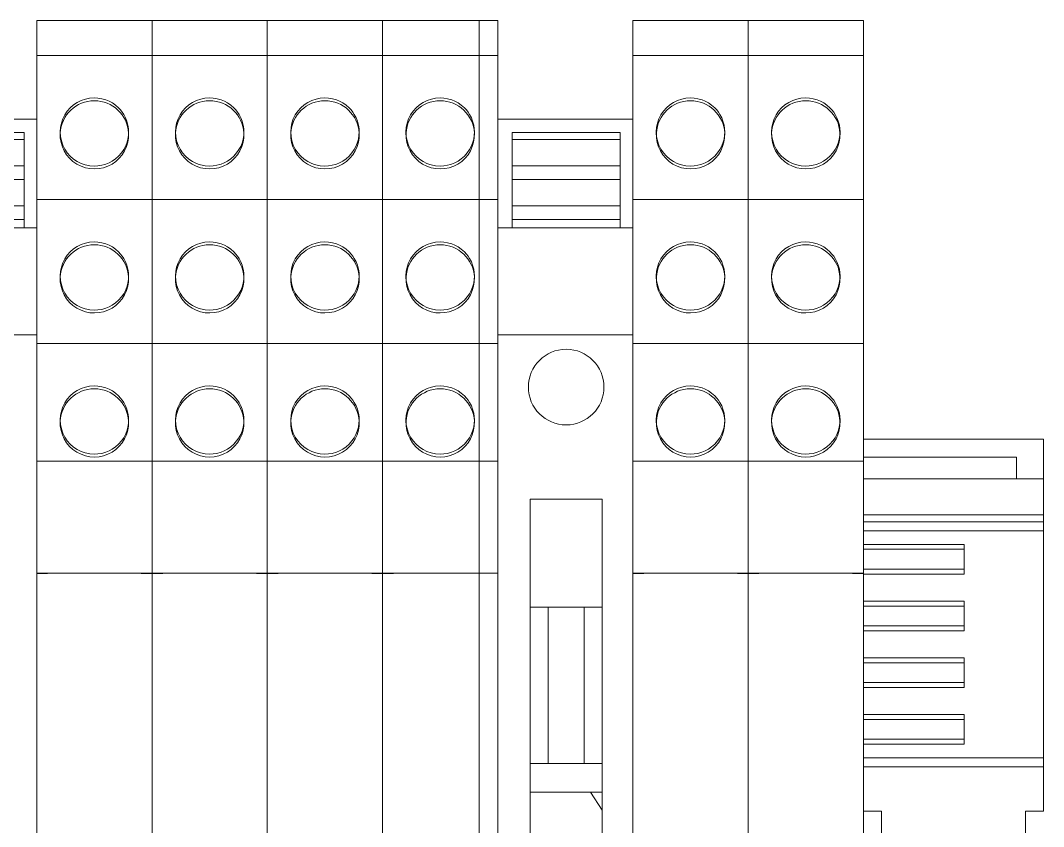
# Model space of a CAD drawing. Header units: millimetres. Extents: x 979 to 3414, y -1029 to 703.
# Drawn here: x 2769.8 to 2826.6, y -971.7 to -926.9 of the extents above; entities that cross this region are included whole.
import ezdxf

# ---------------------------------------------------------------- set-up
doc = ezdxf.new("R2010")
doc.units = ezdxf.units.MM
doc.layers.add('eProC - L2', color=41, linetype='Continuous', lineweight=20)

# ---------------------------------------------------------------- blocks, each defined once
blk = doc.blocks.new('eProC_Z_EK1')
at = {"layer": 'eProC - L2'}
for p, q in [((0, 0), (0, -20.65)), ((10, 0), (0, 0)), ((10, 0), (10, -20.65)), ((0, -1), (8.5, -1)), ((8.5, -2.2), (8.5, -1)), ((10, -2.2), (0, -2.2)), ((0, -4.2), (10, -4.2)), ((10, -4.591), (0, -4.591)), ((10, -5.091), (0, -5.091)), ((5.6, -5.838), (0, -5.838)), ((5.6, -6.114), (0, -6.114)), ((5.6, -7.489), (5.6, -5.838)), ((5.6, -7.214), (0, -7.214)), ((5.6, -7.489), (0, -7.489)), ((5.6, -8.989), (0, -8.989)), ((5.6, -10.64), (5.6, -8.989)), ((5.6, -9.265), (0, -9.265)), ((5.6, -10.365), (0, -10.365)), ((5.6, -10.64), (0, -10.64)), ((5.6, -12.14), (0, -12.14)), ((5.6, -12.416), (0, -12.416)), ((5.6, -13.791), (5.6, -12.14)), ((5.6, -13.516), (0, -13.516)), ((5.6, -13.791), (0, -13.791)), ((5.6, -15.291), (0, -15.291)), ((5.6, -16.942), (5.6, -15.291)), ((5.6, -15.567), (0, -15.567)), ((5.6, -16.667), (0, -16.667)), ((5.6, -16.942), (0, -16.942)), ((10, -17.691), (0, -17.691)), ((10, -18.191), (0, -18.191)), ((0, -20.65), (1, -20.65)), ((1, -26.45), (1, -20.65)), ((9, -26.45), (9, -20.65)), ((10, -20.65), (9, -20.65)), ((0, -26.45), (0, -43)), ((0, -26.45), (1, -26.45)), ((7.158, -30.301), (3.549, -26.692)), ((10, -26.45), (9, -26.45)), ((10, -26.45), (10, -43)), ((6.451, -31.008), (2.842, -27.399)), ((10, -41), (0, -41)), ((10, -43), (0, -43))]:
    blk.add_line(p, q, dxfattribs=at)
blk.add_circle((5, -28.85), 2.6, dxfattribs=at)
blk = doc.blocks.new('eProC_Z_BPSN-SI-520')
at = {"layer": 'eProC - L2'}
for p, q in [((0.794, -6.05), (0.794, -0.749)), ((0.794, -0.749), (3.794, -0.749)), ((0.794, -1.131), (3.794, -1.131)), ((6.794, -0.749), (3.794, -0.749)), ((6.794, -1.131), (3.794, -1.131)), ((6.794, -6.05), (6.794, -0.749)), ((0.794, -2.594), (3.794, -2.594)), ((6.794, -2.594), (3.794, -2.594)), ((0.794, -3.358), (3.794, -3.358)), ((6.794, -3.358), (3.794, -3.358)), ((0.794, -4.822), (3.794, -4.822)), ((6.794, -4.822), (3.794, -4.822)), ((0.794, -5.585), (3.794, -5.585)), ((6.794, -5.585), (3.794, -5.585)), ((7.5, -6.05), (0, -6.05)), ((7.5, -11.996), (0, -11.996)), ((1.794, -42.11), (1.794, -21.11)), ((1.794, -21.11), (5.794, -21.11)), ((5.794, -42.11), (5.794, -21.11)), ((1.794, -27.11), (5.794, -27.11)), ((2.794, -35.795), (2.794, -27.11)), ((4.794, -35.795), (4.794, -27.11)), ((1.794, -35.795), (5.794, -35.795)), ((1.794, -37.396), (5.794, -37.396)), ((5.794, -38.389), (5.144, -37.396)), ((1.794, -42.11), (5.794, -42.11)), ((1.794, -59.11), (1.794, -44.11)), ((1.794, -44.11), (5.794, -44.11)), ((5.794, -59.11), (5.794, -44.11)), ((1.794, -59.11), (5.794, -59.11)), ((7.5, -60.072), (0, -60.072)), ((7.5, -61.577), (0, -61.577)), ((0.644, -78.601), (0.644, -61.577)), ((0.994, -78.601), (0.994, -61.577)), ((6.594, -61.647), (0.994, -61.647)), ((6.594, -78.601), (6.594, -61.577)), ((6.944, -78.601), (6.944, -61.577)), ((0.994, -67.83), (0.644, -67.83)), ((6.594, -67.83), (6.944, -67.83)), ((6.594, -68.91), (0.994, -68.91)), ((1.294, -77.853), (1.294, -69.103)), ((6.594, -69.103), (1.294, -69.103)), ((6.594, -69.783), (1.294, -69.783)), ((0.994, -70.001), (0.644, -70.001)), ((6.594, -70.001), (6.944, -70.001)), ((6.594, -70.757), (1.294, -70.757)), ((0.644, -71.801), (0.994, -71.801)), ((6.594, -71.919), (1.294, -71.919)), ((6.944, -71.801), (6.594, -71.801)), ((6.594, -72.893), (1.294, -72.893)), ((6.594, -74.054), (1.294, -74.054)), ((0.994, -74.801), (0.644, -74.801)), ((6.594, -74.801), (6.944, -74.801)), ((6.594, -75.029), (1.294, -75.029)), ((6.594, -76.19), (1.294, -76.19)), ((6.594, -77.165), (1.294, -77.165)), ((6.594, -77.853), (1.294, -77.853)), ((6.594, -78.601), (0.994, -78.601))]:
    blk.add_line(p, q, dxfattribs=at)
blk.add_lwpolyline([(0, 0), (7.5, 0), (7.5, -78.601), (0, -78.601)], close=True, dxfattribs=at)
for centre in [(3.794, -14.89), (3.794, -64.565)]:
    blk.add_circle(centre, 2.1, dxfattribs=at)

msp = doc.modelspace()

# ---------------------------------------------------------------- linework, layer by layer
at = {"layer": 'eProC - L2'}
for p, q in [((2777.071, -926.902), (2770.671, -926.902)), ((2770.671, -926.902), (2770.671, -951.391)), ((2777.071, -926.903), (2770.671, -926.903)), ((2777.071, -926.909), (2770.671, -926.909)), ((2777.071, -926.902), (2777.071, -1014.879)), ((2783.471, -926.902), (2777.071, -926.902)), ((2777.071, -926.902), (2777.071, -951.391)), ((2783.471, -926.903), (2777.071, -926.903)), ((2783.471, -926.909), (2777.071, -926.909)), ((2783.471, -926.902), (2783.471, -1014.879)), ((2789.871, -926.902), (2783.471, -926.902)), ((2783.471, -926.902), (2783.471, -951.391)), ((2789.871, -926.903), (2783.471, -926.903)), ((2789.871, -926.909), (2783.471, -926.909)), ((2789.871, -926.902), (2789.871, -1014.879)), ((2796.271, -926.902), (2789.871, -926.902)), ((2789.871, -926.902), (2789.871, -951.391)), ((2796.271, -926.903), (2789.871, -926.903)), ((2796.271, -926.909), (2789.871, -926.909)), ((2795.233, -926.902), (2795.233, -951.391)), ((2796.271, -926.902), (2796.271, -1014.879)), ((2796.271, -926.902), (2796.271, -951.391)), ((2810.171, -926.902), (2803.771, -926.902)), ((2803.771, -926.902), (2803.771, -951.391)), ((2810.171, -926.903), (2803.771, -926.903)), ((2810.171, -926.909), (2803.771, -926.909)), ((2810.171, -926.902), (2810.171, -1014.879)), ((2816.571, -926.902), (2810.171, -926.902)), ((2810.171, -926.902), (2810.171, -951.391)), ((2816.571, -926.903), (2810.171, -926.903)), ((2816.571, -926.909), (2810.171, -926.909)), ((2816.571, -926.902), (2816.571, -1014.879)), ((2816.571, -926.902), (2816.571, -951.391)), ((2777.071, -928.854), (2770.671, -928.854)), ((2783.471, -928.854), (2777.071, -928.854)), ((2789.871, -928.854), (2783.471, -928.854)), ((2796.271, -928.854), (2789.871, -928.854)), ((2810.171, -928.854), (2803.771, -928.854)), ((2816.571, -928.854), (2810.171, -928.854)), ((2771.971, -933.094), (2771.971, -933.256)), ((2775.772, -933.256), (2775.772, -933.094)), ((2778.371, -933.094), (2778.371, -933.256)), ((2782.172, -933.256), (2782.172, -933.094)), ((2784.771, -933.094), (2784.771, -933.256)), ((2788.572, -933.256), (2788.572, -933.094)), ((2791.171, -933.094), (2791.171, -933.256)), ((2794.972, -933.256), (2794.972, -933.094)), ((2805.071, -933.094), (2805.071, -933.256)), ((2808.872, -933.256), (2808.872, -933.094)), ((2811.471, -933.094), (2811.471, -933.256)), ((2815.272, -933.256), (2815.272, -933.094)), ((2777.071, -936.854), (2770.671, -936.854)), ((2783.471, -936.854), (2777.071, -936.854)), ((2789.871, -936.854), (2783.471, -936.854)), ((2796.271, -936.854), (2789.871, -936.854)), ((2810.171, -936.854), (2803.771, -936.854)), ((2816.571, -936.854), (2810.171, -936.854)), ((2771.971, -941.094), (2771.971, -941.256)), ((2775.772, -941.256), (2775.772, -941.094)), ((2778.371, -941.094), (2778.371, -941.256)), ((2782.172, -941.256), (2782.172, -941.094)), ((2784.771, -941.094), (2784.771, -941.256)), ((2788.572, -941.256), (2788.572, -941.094)), ((2791.171, -941.094), (2791.171, -941.256)), ((2794.972, -941.256), (2794.972, -941.094)), ((2805.071, -941.094), (2805.071, -941.256)), ((2808.872, -941.256), (2808.872, -941.094)), ((2811.471, -941.094), (2811.471, -941.256)), ((2815.272, -941.256), (2815.272, -941.094)), ((2777.071, -944.854), (2770.671, -944.854)), ((2783.471, -944.854), (2777.071, -944.854)), ((2789.871, -944.854), (2783.471, -944.854)), ((2796.271, -944.854), (2789.871, -944.854)), ((2810.171, -944.854), (2803.771, -944.854)), ((2816.571, -944.854), (2810.171, -944.854)), ((2771.971, -949.094), (2771.971, -949.256)), ((2775.772, -949.256), (2775.772, -949.094)), ((2778.371, -949.094), (2778.371, -949.256)), ((2782.172, -949.256), (2782.172, -949.094)), ((2784.771, -949.094), (2784.771, -949.256)), ((2788.572, -949.256), (2788.572, -949.094)), ((2791.171, -949.094), (2791.171, -949.256)), ((2794.972, -949.256), (2794.972, -949.094)), ((2805.071, -949.094), (2805.071, -949.256)), ((2808.872, -949.256), (2808.872, -949.094)), ((2811.471, -949.094), (2811.471, -949.256)), ((2815.272, -949.256), (2815.272, -949.094)), ((2777.071, -951.391), (2770.671, -951.391)), ((2770.671, -951.391), (2770.671, -957.612)), ((2777.071, -957.612), (2777.071, -951.391)), ((2783.471, -951.391), (2777.071, -951.391)), ((2777.071, -951.391), (2777.071, -957.612)), ((2783.471, -957.612), (2783.471, -951.391)), ((2789.871, -951.391), (2783.471, -951.391)), ((2783.471, -951.391), (2783.471, -957.612)), ((2789.871, -957.612), (2789.871, -951.391)), ((2796.271, -951.391), (2789.871, -951.391)), ((2789.871, -951.391), (2789.871, -957.612)), ((2795.233, -957.612), (2795.233, -951.391)), ((2795.233, -951.391), (2795.233, -957.612)), ((2796.271, -957.612), (2796.271, -951.391)), ((2796.271, -951.391), (2796.271, -957.612)), ((2810.171, -951.391), (2803.771, -951.391)), ((2803.771, -951.391), (2803.771, -957.612)), ((2810.171, -957.612), (2810.171, -951.391)), ((2816.571, -951.391), (2810.171, -951.391)), ((2810.171, -951.391), (2810.171, -957.612)), ((2816.571, -957.612), (2816.571, -951.391)), ((2816.571, -951.391), (2816.571, -957.612)), ((2777.071, -957.612), (2770.671, -957.612)), ((2770.671, -1006.879), (2770.671, -957.612)), ((2771.271, -957.618), (2770.671, -957.618)), ((2777.071, -957.618), (2776.471, -957.618)), ((2783.471, -957.612), (2777.071, -957.612)), ((2777.071, -1006.879), (2777.071, -957.612)), ((2777.671, -957.618), (2777.071, -957.618)), ((2783.471, -957.618), (2782.871, -957.618)), ((2789.871, -957.612), (2783.471, -957.612)), ((2783.471, -1006.879), (2783.471, -957.612)), ((2784.071, -957.618), (2783.471, -957.618)), ((2789.871, -957.618), (2789.271, -957.618)), ((2796.271, -957.612), (2789.871, -957.612)), ((2789.871, -1006.879), (2789.871, -957.612)), ((2790.471, -957.618), (2789.871, -957.618)), ((2795.233, -1006.879), (2795.233, -957.612)), ((2796.271, -1006.879), (2796.271, -957.612)), ((2810.171, -957.612), (2803.771, -957.612)), ((2803.771, -1006.879), (2803.771, -957.612)), ((2804.371, -957.618), (2803.771, -957.618)), ((2810.171, -957.618), (2809.571, -957.618)), ((2816.571, -957.612), (2810.171, -957.612)), ((2810.171, -1006.879), (2810.171, -957.612)), ((2810.771, -957.618), (2810.171, -957.618)), ((2816.571, -957.618), (2815.971, -957.618)), ((2816.571, -1006.879), (2816.571, -957.612))]:
    msp.add_line(p, q, dxfattribs=at)
for points in [[(2771.971, -933.094), (2771.987, -932.846), (2772.036, -932.605), (2772.116, -932.37), (2772.226, -932.147), (2772.364, -931.943), (2772.528, -931.757), (2772.716, -931.593), (2772.922, -931.457), (2773.144, -931.348), (2773.379, -931.268), (2773.601, -931.225), (2773.871, -931.204)], [(2775.772, -933.094), (2775.763, -932.919), (2775.733, -932.715), (2775.672, -932.489), (2775.6, -932.308), (2775.502, -932.123), (2775.42, -931.998), (2775.324, -931.875), (2775.213, -931.755), (2775.044, -931.606), (2774.867, -931.484), (2774.688, -931.387), (2774.511, -931.314), (2774.283, -931.249), (2774.068, -931.214), (2773.871, -931.204)], [(2778.371, -933.094), (2778.387, -932.846), (2778.436, -932.605), (2778.516, -932.37), (2778.626, -932.147), (2778.764, -931.943), (2778.928, -931.757), (2779.116, -931.593), (2779.322, -931.457), (2779.544, -931.348), (2779.779, -931.268), (2780.001, -931.225), (2780.271, -931.204)], [(2782.172, -933.094), (2782.163, -932.919), (2782.133, -932.715), (2782.072, -932.489), (2782, -932.308), (2781.902, -932.123), (2781.82, -931.998), (2781.724, -931.875), (2781.613, -931.755), (2781.444, -931.606), (2781.267, -931.484), (2781.088, -931.387), (2780.911, -931.314), (2780.683, -931.249), (2780.468, -931.214), (2780.271, -931.204)], [(2784.771, -933.094), (2784.787, -932.846), (2784.836, -932.605), (2784.916, -932.37), (2785.026, -932.147), (2785.164, -931.943), (2785.328, -931.757), (2785.516, -931.593), (2785.722, -931.457), (2785.944, -931.348), (2786.179, -931.268), (2786.401, -931.225), (2786.671, -931.204)], [(2788.572, -933.094), (2788.563, -932.919), (2788.533, -932.715), (2788.472, -932.489), (2788.4, -932.308), (2788.302, -932.123), (2788.22, -931.998), (2788.124, -931.875), (2788.013, -931.755), (2787.844, -931.606), (2787.667, -931.484), (2787.488, -931.387), (2787.311, -931.314), (2787.083, -931.249), (2786.868, -931.214), (2786.671, -931.204)], [(2791.171, -933.094), (2791.187, -932.846), (2791.236, -932.605), (2791.316, -932.37), (2791.426, -932.147), (2791.564, -931.943), (2791.728, -931.757), (2791.916, -931.593), (2792.122, -931.457), (2792.344, -931.348), (2792.579, -931.268), (2792.801, -931.225), (2793.071, -931.204)], [(2794.972, -933.094), (2794.963, -932.919), (2794.933, -932.715), (2794.872, -932.489), (2794.8, -932.308), (2794.702, -932.123), (2794.62, -931.998), (2794.524, -931.875), (2794.413, -931.755), (2794.244, -931.606), (2794.067, -931.484), (2793.888, -931.387), (2793.711, -931.314), (2793.483, -931.249), (2793.268, -931.214), (2793.071, -931.204)], [(2805.071, -933.094), (2805.087, -932.846), (2805.136, -932.605), (2805.216, -932.37), (2805.326, -932.147), (2805.464, -931.943), (2805.628, -931.757), (2805.816, -931.593), (2806.022, -931.457), (2806.244, -931.348), (2806.479, -931.268), (2806.701, -931.225), (2806.971, -931.204)], [(2808.872, -933.094), (2808.863, -932.919), (2808.833, -932.715), (2808.772, -932.489), (2808.7, -932.308), (2808.602, -932.123), (2808.52, -931.998), (2808.424, -931.875), (2808.313, -931.755), (2808.144, -931.606), (2807.967, -931.484), (2807.788, -931.387), (2807.611, -931.314), (2807.383, -931.249), (2807.168, -931.214), (2806.971, -931.204)], [(2811.471, -933.094), (2811.487, -932.846), (2811.536, -932.605), (2811.616, -932.37), (2811.726, -932.147), (2811.864, -931.943), (2812.028, -931.757), (2812.216, -931.593), (2812.422, -931.457), (2812.644, -931.348), (2812.879, -931.268), (2813.101, -931.225), (2813.371, -931.204)], [(2815.272, -933.094), (2815.263, -932.919), (2815.233, -932.715), (2815.172, -932.489), (2815.1, -932.308), (2815.002, -932.123), (2814.92, -931.998), (2814.824, -931.875), (2814.713, -931.755), (2814.544, -931.606), (2814.367, -931.484), (2814.188, -931.387), (2814.011, -931.314), (2813.783, -931.249), (2813.568, -931.214), (2813.371, -931.204)], [(2773.297, -934.905), (2773.136, -934.847), (2772.919, -934.739), (2772.717, -934.602), (2772.529, -934.436), (2772.364, -934.249), (2772.227, -934.044), (2772.116, -933.82), (2772.036, -933.585), (2771.988, -933.343), (2771.971, -933.094), (2771.971, -933.094)], [(2774.442, -934.905), (2774.506, -934.884), (2774.684, -934.81), (2774.863, -934.713), (2775.041, -934.59), (2775.212, -934.439), (2775.369, -934.261), (2775.496, -934.079), (2775.594, -933.895), (2775.667, -933.716), (2775.73, -933.489), (2775.762, -933.282), (2775.772, -933.097), (2775.772, -933.094)], [(2779.697, -934.905), (2779.536, -934.847), (2779.319, -934.739), (2779.117, -934.602), (2778.929, -934.436), (2778.764, -934.249), (2778.627, -934.044), (2778.516, -933.82), (2778.436, -933.585), (2778.388, -933.343), (2778.371, -933.094), (2778.371, -933.094)], [(2780.842, -934.905), (2780.906, -934.884), (2781.084, -934.81), (2781.263, -934.713), (2781.441, -934.59), (2781.612, -934.439), (2781.769, -934.261), (2781.896, -934.079), (2781.994, -933.895), (2782.067, -933.716), (2782.13, -933.489), (2782.162, -933.282), (2782.172, -933.097), (2782.172, -933.094)], [(2786.097, -934.905), (2785.936, -934.847), (2785.719, -934.739), (2785.517, -934.602), (2785.329, -934.436), (2785.164, -934.249), (2785.027, -934.044), (2784.916, -933.82), (2784.836, -933.585), (2784.788, -933.343), (2784.771, -933.094), (2784.771, -933.094)], [(2787.242, -934.905), (2787.306, -934.884), (2787.484, -934.81), (2787.663, -934.713), (2787.841, -934.59), (2788.012, -934.439), (2788.169, -934.261), (2788.296, -934.079), (2788.394, -933.895), (2788.467, -933.716), (2788.53, -933.489), (2788.562, -933.282), (2788.572, -933.097), (2788.572, -933.094)], [(2792.497, -934.905), (2792.336, -934.847), (2792.119, -934.739), (2791.917, -934.602), (2791.729, -934.436), (2791.564, -934.249), (2791.427, -934.044), (2791.316, -933.82), (2791.236, -933.585), (2791.188, -933.343), (2791.171, -933.094), (2791.171, -933.094)], [(2793.642, -934.905), (2793.706, -934.884), (2793.884, -934.81), (2794.063, -934.713), (2794.241, -934.59), (2794.412, -934.439), (2794.569, -934.261), (2794.696, -934.079), (2794.794, -933.895), (2794.867, -933.716), (2794.93, -933.489), (2794.962, -933.282), (2794.972, -933.097), (2794.972, -933.094)], [(2806.397, -934.905), (2806.236, -934.847), (2806.019, -934.739), (2805.817, -934.602), (2805.629, -934.436), (2805.464, -934.249), (2805.327, -934.044), (2805.216, -933.82), (2805.136, -933.585), (2805.088, -933.343), (2805.071, -933.094), (2805.071, -933.094)], [(2807.542, -934.905), (2807.606, -934.884), (2807.784, -934.81), (2807.963, -934.713), (2808.141, -934.59), (2808.312, -934.439), (2808.469, -934.261), (2808.596, -934.079), (2808.694, -933.895), (2808.767, -933.716), (2808.83, -933.489), (2808.862, -933.282), (2808.872, -933.097), (2808.872, -933.094)], [(2812.797, -934.905), (2812.636, -934.847), (2812.419, -934.739), (2812.217, -934.602), (2812.029, -934.436), (2811.864, -934.249), (2811.727, -934.044), (2811.616, -933.82), (2811.536, -933.585), (2811.488, -933.343), (2811.471, -933.094), (2811.471, -933.094)], [(2813.942, -934.905), (2814.006, -934.884), (2814.184, -934.81), (2814.363, -934.713), (2814.541, -934.59), (2814.712, -934.439), (2814.869, -934.261), (2814.996, -934.079), (2815.094, -933.895), (2815.167, -933.716), (2815.23, -933.489), (2815.262, -933.282), (2815.272, -933.097), (2815.272, -933.094)], [(2773.871, -934.993), (2773.612, -934.974), (2773.367, -934.925), (2773.297, -934.905)], [(2773.871, -934.993), (2774.065, -934.983), (2774.278, -934.949), (2774.442, -934.905)], [(2780.271, -934.993), (2780.012, -934.974), (2779.767, -934.925), (2779.697, -934.905)], [(2780.271, -934.993), (2780.465, -934.983), (2780.678, -934.949), (2780.842, -934.905)], [(2786.671, -934.993), (2786.412, -934.974), (2786.167, -934.925), (2786.097, -934.905)], [(2786.671, -934.993), (2786.865, -934.983), (2787.078, -934.949), (2787.242, -934.905)], [(2793.071, -934.993), (2792.812, -934.974), (2792.567, -934.925), (2792.497, -934.905)], [(2793.071, -934.993), (2793.265, -934.983), (2793.478, -934.949), (2793.642, -934.905)], [(2806.971, -934.993), (2806.712, -934.974), (2806.467, -934.925), (2806.397, -934.905)], [(2806.971, -934.993), (2807.165, -934.983), (2807.378, -934.949), (2807.542, -934.905)], [(2813.371, -934.993), (2813.112, -934.974), (2812.867, -934.925), (2812.797, -934.905)], [(2813.371, -934.993), (2813.565, -934.983), (2813.778, -934.949), (2813.942, -934.905)], [(2771.971, -941.094), (2771.987, -940.846), (2772.036, -940.605), (2772.116, -940.37), (2772.226, -940.147), (2772.364, -939.943), (2772.528, -939.757), (2772.716, -939.593), (2772.922, -939.457), (2773.144, -939.348), (2773.379, -939.268), (2773.601, -939.225), (2773.871, -939.204)], [(2775.772, -941.094), (2775.763, -940.919), (2775.733, -940.715), (2775.672, -940.489), (2775.6, -940.308), (2775.502, -940.123), (2775.42, -939.998), (2775.324, -939.875), (2775.213, -939.755), (2775.044, -939.606), (2774.867, -939.484), (2774.688, -939.387), (2774.511, -939.314), (2774.283, -939.249), (2774.068, -939.214), (2773.871, -939.204)], [(2778.371, -941.094), (2778.387, -940.846), (2778.436, -940.605), (2778.516, -940.37), (2778.626, -940.147), (2778.764, -939.943), (2778.928, -939.757), (2779.116, -939.593), (2779.322, -939.457), (2779.544, -939.348), (2779.779, -939.268), (2780.001, -939.225), (2780.271, -939.204)], [(2782.172, -941.094), (2782.163, -940.919), (2782.133, -940.715), (2782.072, -940.489), (2782, -940.308), (2781.902, -940.123), (2781.82, -939.998), (2781.724, -939.875), (2781.613, -939.755), (2781.444, -939.606), (2781.267, -939.484), (2781.088, -939.387), (2780.911, -939.314), (2780.683, -939.249), (2780.468, -939.214), (2780.271, -939.204)], [(2784.771, -941.094), (2784.787, -940.846), (2784.836, -940.605), (2784.916, -940.37), (2785.026, -940.147), (2785.164, -939.943), (2785.328, -939.757), (2785.516, -939.593), (2785.722, -939.457), (2785.944, -939.348), (2786.179, -939.268), (2786.401, -939.225), (2786.671, -939.204)], [(2788.572, -941.094), (2788.563, -940.919), (2788.533, -940.715), (2788.472, -940.489), (2788.4, -940.308), (2788.302, -940.123), (2788.22, -939.998), (2788.124, -939.875), (2788.013, -939.755), (2787.844, -939.606), (2787.667, -939.484), (2787.488, -939.387), (2787.311, -939.314), (2787.083, -939.249), (2786.868, -939.214), (2786.671, -939.204)], [(2791.171, -941.094), (2791.187, -940.846), (2791.236, -940.605), (2791.316, -940.37), (2791.426, -940.147), (2791.564, -939.943), (2791.728, -939.757), (2791.916, -939.593), (2792.122, -939.457), (2792.344, -939.348), (2792.579, -939.268), (2792.801, -939.225), (2793.071, -939.204)], [(2794.972, -941.094), (2794.963, -940.919), (2794.933, -940.715), (2794.872, -940.489), (2794.8, -940.308), (2794.702, -940.123), (2794.62, -939.998), (2794.524, -939.875), (2794.413, -939.755), (2794.244, -939.606), (2794.067, -939.484), (2793.888, -939.387), (2793.711, -939.314), (2793.483, -939.249), (2793.268, -939.214), (2793.071, -939.204)], [(2805.071, -941.094), (2805.087, -940.846), (2805.136, -940.605), (2805.216, -940.37), (2805.326, -940.147), (2805.464, -939.943), (2805.628, -939.757), (2805.816, -939.593), (2806.022, -939.457), (2806.244, -939.348), (2806.479, -939.268), (2806.701, -939.225), (2806.971, -939.204)], [(2808.872, -941.094), (2808.863, -940.919), (2808.833, -940.715), (2808.772, -940.489), (2808.7, -940.308), (2808.602, -940.123), (2808.52, -939.998), (2808.424, -939.875), (2808.313, -939.755), (2808.144, -939.606), (2807.967, -939.484), (2807.788, -939.387), (2807.611, -939.314), (2807.383, -939.249), (2807.168, -939.214), (2806.971, -939.204)], [(2811.471, -941.094), (2811.487, -940.846), (2811.536, -940.605), (2811.616, -940.37), (2811.726, -940.147), (2811.864, -939.943), (2812.028, -939.757), (2812.216, -939.593), (2812.422, -939.457), (2812.644, -939.348), (2812.879, -939.268), (2813.101, -939.225), (2813.371, -939.204)], [(2815.272, -941.094), (2815.263, -940.919), (2815.233, -940.715), (2815.172, -940.489), (2815.1, -940.308), (2815.002, -940.123), (2814.92, -939.998), (2814.824, -939.875), (2814.713, -939.755), (2814.544, -939.606), (2814.367, -939.484), (2814.188, -939.387), (2814.011, -939.314), (2813.783, -939.249), (2813.568, -939.214), (2813.371, -939.204)], [(2773.297, -942.905), (2773.136, -942.847), (2772.919, -942.739), (2772.717, -942.602), (2772.529, -942.436), (2772.364, -942.249), (2772.227, -942.044), (2772.116, -941.82), (2772.036, -941.585), (2771.988, -941.343), (2771.971, -941.094), (2771.971, -941.094)], [(2774.442, -942.905), (2774.506, -942.884), (2774.684, -942.81), (2774.863, -942.713), (2775.041, -942.59), (2775.212, -942.439), (2775.369, -942.261), (2775.496, -942.079), (2775.594, -941.895), (2775.667, -941.716), (2775.73, -941.489), (2775.762, -941.282), (2775.772, -941.097), (2775.772, -941.094)], [(2779.697, -942.905), (2779.536, -942.847), (2779.319, -942.739), (2779.117, -942.602), (2778.929, -942.436), (2778.764, -942.249), (2778.627, -942.044), (2778.516, -941.82), (2778.436, -941.585), (2778.388, -941.343), (2778.371, -941.094), (2778.371, -941.094)], [(2780.842, -942.905), (2780.906, -942.884), (2781.084, -942.81), (2781.263, -942.713), (2781.441, -942.59), (2781.612, -942.439), (2781.769, -942.261), (2781.896, -942.079), (2781.994, -941.895), (2782.067, -941.716), (2782.13, -941.489), (2782.162, -941.282), (2782.172, -941.097), (2782.172, -941.094)], [(2786.097, -942.905), (2785.936, -942.847), (2785.719, -942.739), (2785.517, -942.602), (2785.329, -942.436), (2785.164, -942.249), (2785.027, -942.044), (2784.916, -941.82), (2784.836, -941.585), (2784.788, -941.343), (2784.771, -941.094), (2784.771, -941.094)], [(2787.242, -942.905), (2787.306, -942.884), (2787.484, -942.81), (2787.663, -942.713), (2787.841, -942.59), (2788.012, -942.439), (2788.169, -942.261), (2788.296, -942.079), (2788.394, -941.895), (2788.467, -941.716), (2788.53, -941.489), (2788.562, -941.282), (2788.572, -941.097), (2788.572, -941.094)], [(2792.497, -942.905), (2792.336, -942.847), (2792.119, -942.739), (2791.917, -942.602), (2791.729, -942.436), (2791.564, -942.249), (2791.427, -942.044), (2791.316, -941.82), (2791.236, -941.585), (2791.188, -941.343), (2791.171, -941.094), (2791.171, -941.094)], [(2793.642, -942.905), (2793.706, -942.884), (2793.884, -942.81), (2794.063, -942.713), (2794.241, -942.59), (2794.412, -942.439), (2794.569, -942.261), (2794.696, -942.079), (2794.794, -941.895), (2794.867, -941.716), (2794.93, -941.489), (2794.962, -941.282), (2794.972, -941.097), (2794.972, -941.094)], [(2806.397, -942.905), (2806.236, -942.847), (2806.019, -942.739), (2805.817, -942.602), (2805.629, -942.436), (2805.464, -942.249), (2805.327, -942.044), (2805.216, -941.82), (2805.136, -941.585), (2805.088, -941.343), (2805.071, -941.094), (2805.071, -941.094)], [(2807.542, -942.905), (2807.606, -942.884), (2807.784, -942.81), (2807.963, -942.713), (2808.141, -942.59), (2808.312, -942.439), (2808.469, -942.261), (2808.596, -942.079), (2808.694, -941.895), (2808.767, -941.716), (2808.83, -941.489), (2808.862, -941.282), (2808.872, -941.097), (2808.872, -941.094)], [(2812.797, -942.905), (2812.636, -942.847), (2812.419, -942.739), (2812.217, -942.602), (2812.029, -942.436), (2811.864, -942.249), (2811.727, -942.044), (2811.616, -941.82), (2811.536, -941.585), (2811.488, -941.343), (2811.471, -941.094), (2811.471, -941.094)], [(2813.942, -942.905), (2814.006, -942.884), (2814.184, -942.81), (2814.363, -942.713), (2814.541, -942.59), (2814.712, -942.439), (2814.869, -942.261), (2814.996, -942.079), (2815.094, -941.895), (2815.167, -941.716), (2815.23, -941.489), (2815.262, -941.282), (2815.272, -941.097), (2815.272, -941.094)], [(2773.871, -942.993), (2773.612, -942.974), (2773.367, -942.925), (2773.297, -942.905)], [(2773.871, -942.993), (2774.065, -942.983), (2774.278, -942.949), (2774.442, -942.905)], [(2780.271, -942.993), (2780.012, -942.974), (2779.767, -942.925), (2779.697, -942.905)], [(2780.271, -942.993), (2780.465, -942.983), (2780.678, -942.949), (2780.842, -942.905)], [(2786.671, -942.993), (2786.412, -942.974), (2786.167, -942.925), (2786.097, -942.905)], [(2786.671, -942.993), (2786.865, -942.983), (2787.078, -942.949), (2787.242, -942.905)], [(2793.071, -942.993), (2792.812, -942.974), (2792.567, -942.925), (2792.497, -942.905)], [(2793.071, -942.993), (2793.265, -942.983), (2793.478, -942.949), (2793.642, -942.905)], [(2806.971, -942.993), (2806.712, -942.974), (2806.467, -942.925), (2806.397, -942.905)], [(2806.971, -942.993), (2807.165, -942.983), (2807.378, -942.949), (2807.542, -942.905)], [(2813.371, -942.993), (2813.112, -942.974), (2812.867, -942.925), (2812.797, -942.905)], [(2813.371, -942.993), (2813.565, -942.983), (2813.778, -942.949), (2813.942, -942.905)], [(2771.971, -949.094), (2771.987, -948.846), (2772.036, -948.605), (2772.116, -948.37), (2772.226, -948.147), (2772.364, -947.943), (2772.528, -947.757), (2772.716, -947.593), (2772.922, -947.457), (2773.144, -947.348), (2773.379, -947.268), (2773.601, -947.225), (2773.871, -947.204)], [(2775.772, -949.094), (2775.763, -948.919), (2775.733, -948.715), (2775.672, -948.489), (2775.6, -948.308), (2775.502, -948.123), (2775.42, -947.998), (2775.324, -947.875), (2775.213, -947.755), (2775.044, -947.606), (2774.867, -947.484), (2774.688, -947.387), (2774.511, -947.314), (2774.283, -947.249), (2774.068, -947.214), (2773.871, -947.204)], [(2778.371, -949.094), (2778.387, -948.846), (2778.436, -948.605), (2778.516, -948.37), (2778.626, -948.147), (2778.764, -947.943), (2778.928, -947.757), (2779.116, -947.593), (2779.322, -947.457), (2779.544, -947.348), (2779.779, -947.268), (2780.001, -947.225), (2780.271, -947.204)], [(2782.172, -949.094), (2782.163, -948.919), (2782.133, -948.715), (2782.072, -948.489), (2782, -948.308), (2781.902, -948.123), (2781.82, -947.998), (2781.724, -947.875), (2781.613, -947.755), (2781.444, -947.606), (2781.267, -947.484), (2781.088, -947.387), (2780.911, -947.314), (2780.683, -947.249), (2780.468, -947.214), (2780.271, -947.204)], [(2784.771, -949.094), (2784.787, -948.846), (2784.836, -948.605), (2784.916, -948.37), (2785.026, -948.147), (2785.164, -947.943), (2785.328, -947.757), (2785.516, -947.593), (2785.722, -947.457), (2785.944, -947.348), (2786.179, -947.268), (2786.401, -947.225), (2786.671, -947.204)], [(2788.572, -949.094), (2788.563, -948.919), (2788.533, -948.715), (2788.472, -948.489), (2788.4, -948.308), (2788.302, -948.123), (2788.22, -947.998), (2788.124, -947.875), (2788.013, -947.755), (2787.844, -947.606), (2787.667, -947.484), (2787.488, -947.387), (2787.311, -947.314), (2787.083, -947.249), (2786.868, -947.214), (2786.671, -947.204)], [(2791.171, -949.094), (2791.187, -948.846), (2791.236, -948.605), (2791.316, -948.37), (2791.426, -948.147), (2791.564, -947.943), (2791.728, -947.757), (2791.916, -947.593), (2792.122, -947.457), (2792.344, -947.348), (2792.579, -947.268), (2792.801, -947.225), (2793.071, -947.204)], [(2794.972, -949.094), (2794.963, -948.919), (2794.933, -948.715), (2794.872, -948.489), (2794.8, -948.308), (2794.702, -948.123), (2794.62, -947.998), (2794.524, -947.875), (2794.413, -947.755), (2794.244, -947.606), (2794.067, -947.484), (2793.888, -947.387), (2793.711, -947.314), (2793.483, -947.249), (2793.268, -947.214), (2793.071, -947.204)], [(2805.071, -949.094), (2805.087, -948.846), (2805.136, -948.605), (2805.216, -948.37), (2805.326, -948.147), (2805.464, -947.943), (2805.628, -947.757), (2805.816, -947.593), (2806.022, -947.457), (2806.244, -947.348), (2806.479, -947.268), (2806.701, -947.225), (2806.971, -947.204)], [(2808.872, -949.094), (2808.863, -948.919), (2808.833, -948.715), (2808.772, -948.489), (2808.7, -948.308), (2808.602, -948.123), (2808.52, -947.998), (2808.424, -947.875), (2808.313, -947.755), (2808.144, -947.606), (2807.967, -947.484), (2807.788, -947.387), (2807.611, -947.314), (2807.383, -947.249), (2807.168, -947.214), (2806.971, -947.204)], [(2811.471, -949.094), (2811.487, -948.846), (2811.536, -948.605), (2811.616, -948.37), (2811.726, -948.147), (2811.864, -947.943), (2812.028, -947.757), (2812.216, -947.593), (2812.422, -947.457), (2812.644, -947.348), (2812.879, -947.268), (2813.101, -947.225), (2813.371, -947.204)], [(2815.272, -949.094), (2815.263, -948.919), (2815.233, -948.715), (2815.172, -948.489), (2815.1, -948.308), (2815.002, -948.123), (2814.92, -947.998), (2814.824, -947.875), (2814.713, -947.755), (2814.544, -947.606), (2814.367, -947.484), (2814.188, -947.387), (2814.011, -947.314), (2813.783, -947.249), (2813.568, -947.214), (2813.371, -947.204)], [(2773.871, -950.993), (2773.612, -950.974), (2773.367, -950.925), (2773.136, -950.847), (2772.919, -950.739), (2772.717, -950.602), (2772.529, -950.436), (2772.364, -950.249), (2772.227, -950.044), (2772.116, -949.82), (2772.036, -949.585), (2771.988, -949.343), (2771.971, -949.094), (2771.971, -949.094)], [(2773.871, -950.993), (2774.065, -950.983), (2774.278, -950.949), (2774.506, -950.884), (2774.684, -950.81), (2774.863, -950.713), (2775.041, -950.59), (2775.212, -950.439), (2775.369, -950.261), (2775.496, -950.079), (2775.594, -949.895), (2775.667, -949.716), (2775.73, -949.489), (2775.762, -949.282), (2775.772, -949.097), (2775.772, -949.094)], [(2780.271, -950.993), (2780.012, -950.974), (2779.767, -950.925), (2779.536, -950.847), (2779.319, -950.739), (2779.117, -950.602), (2778.929, -950.436), (2778.764, -950.249), (2778.627, -950.044), (2778.516, -949.82), (2778.436, -949.585), (2778.388, -949.343), (2778.371, -949.094), (2778.371, -949.094)], [(2780.271, -950.993), (2780.465, -950.983), (2780.678, -950.949), (2780.906, -950.884), (2781.084, -950.81), (2781.263, -950.713), (2781.441, -950.59), (2781.612, -950.439), (2781.769, -950.261), (2781.896, -950.079), (2781.994, -949.895), (2782.067, -949.716), (2782.13, -949.489), (2782.162, -949.282), (2782.172, -949.097), (2782.172, -949.094)], [(2786.671, -950.993), (2786.412, -950.974), (2786.167, -950.925), (2785.936, -950.847), (2785.719, -950.739), (2785.517, -950.602), (2785.329, -950.436), (2785.164, -950.249), (2785.027, -950.044), (2784.916, -949.82), (2784.836, -949.585), (2784.788, -949.343), (2784.771, -949.094), (2784.771, -949.094)], [(2786.671, -950.993), (2786.865, -950.983), (2787.078, -950.949), (2787.306, -950.884), (2787.484, -950.81), (2787.663, -950.713), (2787.841, -950.59), (2788.012, -950.439), (2788.169, -950.261), (2788.296, -950.079), (2788.394, -949.895), (2788.467, -949.716), (2788.53, -949.489), (2788.562, -949.282), (2788.572, -949.097), (2788.572, -949.094)], [(2793.071, -950.993), (2792.812, -950.974), (2792.567, -950.925), (2792.336, -950.847), (2792.119, -950.739), (2791.917, -950.602), (2791.729, -950.436), (2791.564, -950.249), (2791.427, -950.044), (2791.316, -949.82), (2791.236, -949.585), (2791.188, -949.343), (2791.171, -949.094), (2791.171, -949.094)], [(2793.071, -950.993), (2793.265, -950.983), (2793.478, -950.949), (2793.706, -950.884), (2793.884, -950.81), (2794.063, -950.713), (2794.241, -950.59), (2794.412, -950.439), (2794.569, -950.261), (2794.696, -950.079), (2794.794, -949.895), (2794.867, -949.716), (2794.93, -949.489), (2794.962, -949.282), (2794.972, -949.097), (2794.972, -949.094)], [(2806.971, -950.993), (2806.712, -950.974), (2806.467, -950.925), (2806.236, -950.847), (2806.019, -950.739), (2805.817, -950.602), (2805.629, -950.436), (2805.464, -950.249), (2805.327, -950.044), (2805.216, -949.82), (2805.136, -949.585), (2805.088, -949.343), (2805.071, -949.094), (2805.071, -949.094)], [(2806.971, -950.993), (2807.165, -950.983), (2807.378, -950.949), (2807.606, -950.884), (2807.784, -950.81), (2807.963, -950.713), (2808.141, -950.59), (2808.312, -950.439), (2808.469, -950.261), (2808.596, -950.079), (2808.694, -949.895), (2808.767, -949.716), (2808.83, -949.489), (2808.862, -949.282), (2808.872, -949.097), (2808.872, -949.094)], [(2813.371, -950.993), (2813.112, -950.974), (2812.867, -950.925), (2812.636, -950.847), (2812.419, -950.739), (2812.217, -950.602), (2812.029, -950.436), (2811.864, -950.249), (2811.727, -950.044), (2811.616, -949.82), (2811.536, -949.585), (2811.488, -949.343), (2811.471, -949.094), (2811.471, -949.094)], [(2813.371, -950.993), (2813.565, -950.983), (2813.778, -950.949), (2814.006, -950.884), (2814.184, -950.81), (2814.363, -950.713), (2814.541, -950.59), (2814.712, -950.439), (2814.869, -950.261), (2814.996, -950.079), (2815.094, -949.895), (2815.167, -949.716), (2815.23, -949.489), (2815.262, -949.282), (2815.272, -949.097), (2815.272, -949.094)]]:
    msp.add_lwpolyline(points, dxfattribs=at)
for centre, start_param, end_param in [((2773.871, -933.256), 3.195722, 6.232913), ((2780.271, -933.256), 3.195722, 6.232913), ((2786.671, -933.256), 3.195722, 6.232913), ((2793.071, -933.256), 3.195722, 6.232913), ((2806.971, -933.256), 3.195722, 6.232913), ((2813.371, -933.256), 3.195722, 6.232913), ((2773.871, -933.256), 6.232913, 9.478907), ((2780.271, -933.256), 6.232913, 9.478907), ((2786.671, -933.256), 6.232913, 9.478907), ((2793.071, -933.256), 6.232913, 9.478907), ((2806.971, -933.256), 6.232913, 9.478907), ((2813.371, -933.256), 6.232913, 9.478907), ((2773.871, -941.256), 3.195722, 6.232913), ((2780.271, -941.256), 3.195722, 6.232913), ((2786.671, -941.256), 3.195722, 6.232913), ((2793.071, -941.256), 3.195722, 6.232913), ((2806.971, -941.256), 3.195722, 6.232913), ((2813.371, -941.256), 3.195722, 6.232913), ((2773.871, -941.256), 6.232913, 9.478907), ((2780.271, -941.256), 6.232913, 9.478907), ((2786.671, -941.256), 6.232913, 9.478907), ((2793.071, -941.256), 6.232913, 9.478907), ((2806.971, -941.256), 6.232913, 9.478907), ((2813.371, -941.256), 6.232913, 9.478907), ((2773.871, -949.256), 3.195722, 6.232913), ((2780.271, -949.256), 3.195722, 6.232913), ((2786.671, -949.256), 3.195722, 6.232913), ((2793.071, -949.256), 3.195722, 6.232913), ((2806.971, -949.256), 3.195722, 6.232913), ((2813.371, -949.256), 3.195722, 6.232913), ((2773.871, -949.256), 6.232913, 9.478907), ((2780.271, -949.256), 6.232913, 9.478907), ((2786.671, -949.256), 6.232913, 9.478907), ((2793.071, -949.256), 6.232913, 9.478907), ((2806.971, -949.256), 6.232913, 9.478907), ((2813.371, -949.256), 6.232913, 9.478907)]:
    msp.add_ellipse(centre, major_axis=(-1.9, 0), ratio=0.997065, start_param=start_param, end_param=end_param, dxfattribs=at)

# ---------------------------------------------------------------- block references
for p in [(2763.171, -932.377), (2796.271, -932.377)]:
    msp.add_blockref('eProC_Z_BPSN-SI-520', p)
at = {"color": 4}
msp.add_blockref('eProC_Z_EK1', (2816.571, -950.164), dxfattribs=at)

doc.saveas('drawing.dxf')
